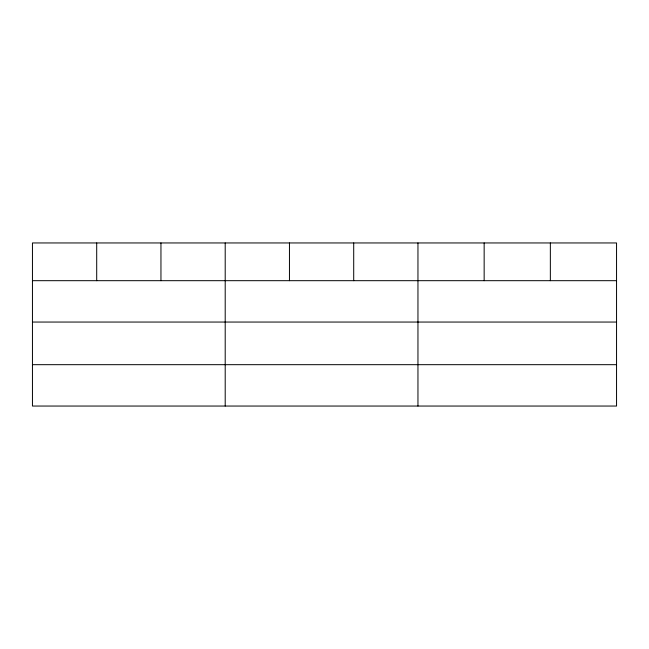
<?xml version="1.0" encoding="UTF-8"?>
<svg xmlns="http://www.w3.org/2000/svg" width="649" height="649" viewBox="0 0 649 649"><rect width="100%" height="100%" fill="white"/><g stroke="black" fill="none" stroke-linecap="round" stroke-linejoin="round"><path stroke-width="0.97" d="M616.55 322.05L616.55 242.953L32.45 242.953L32.45 406.047L616.55 406.047L616.55 322.05L32.45 322.05M32.45 280.684L616.55 280.684M32.45 364.681L616.55 364.681M550.352 242.953L550.352 280.684M484.154 242.953L484.154 280.684M417.956 242.953L417.956 406.047M353.705 242.953L353.705 280.684M289.454 242.953L289.454 280.684M225.203 242.953L225.203 406.047M160.952 242.953L160.952 280.684M96.701 242.953L96.701 280.684"/></g></svg>
